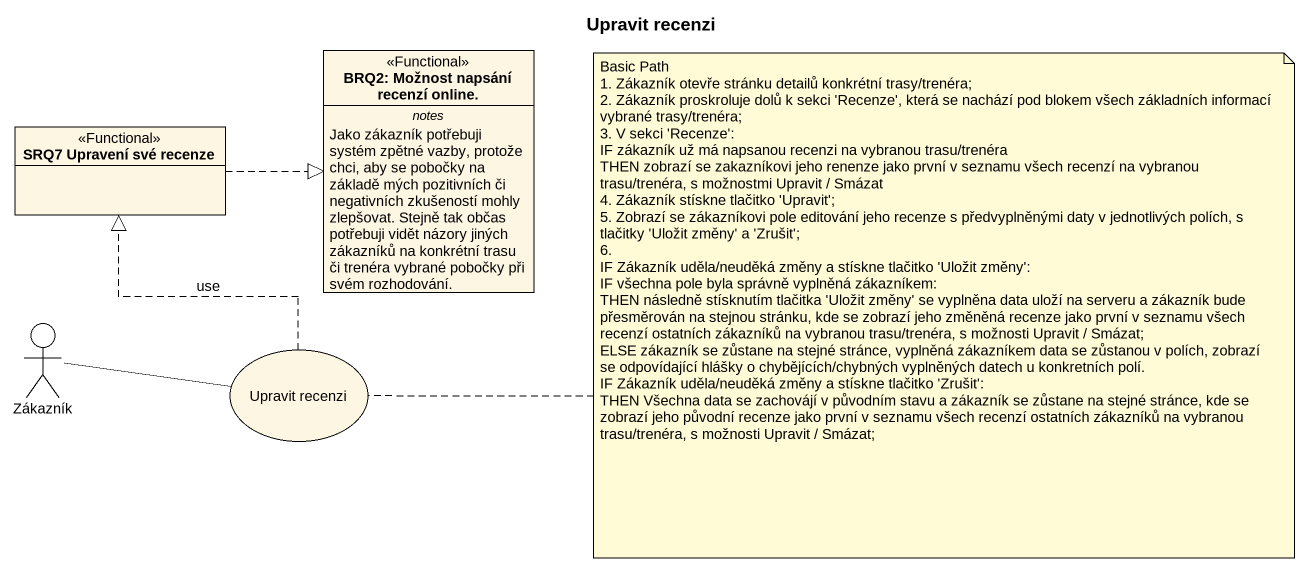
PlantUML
@startuml
title Upravit recenzi
allowmixing
hide circle
hide empty members
class "BRQ2: Možnost napsání recenzí online." as BRQ2_Možnost_napsání <<Functional>> {
  -- notes --
  Jako zákazník potřebuji systém zpětné vazby, protože chci, aby se pobočky na základě mých pozitivních či negativních zkušeností mohly zlepšovat. Stejně tak občas potřebuji vidět názory jiných zákazníků na konkrétní trasu či trenéra vybrané pobočky při svém rozhodování.
}
class "SRQ7 Upravení své recenze" as SRQ7_Upravení_své_recenze <<Functional>>
actor Zákazník
usecase "Upravit recenzi" as Upravit_recenzi
SRQ7_Upravení_své_recenze .right.|> BRQ2_Možnost_napsání
Zákazník -right- Upravit_recenzi
Upravit_recenzi .up.|> SRQ7_Upravení_své_recenze : use
note right of Upravit_recenzi
  Basic Path
  1. Zákazník otevře stránku detailů konkrétní trasy/trenéra;
  2. Zákazník proskroluje dolů k sekci 'Recenze', která se nachází pod blokem všech základních informací vybrané trasy/trenéra;
  3. V sekci 'Recenze':
  IF zákazník už má napsanou recenzi na vybranou trasu/trenéra
  THEN zobrazí se zakazníkovi jeho renenze jako první v seznamu všech recenzí na vybranou trasu/trenéra, s možnostmi Upravit / Smázat
  4. Zákazník stískne tlačitko 'Upravit';
  5. Zobrazí se zákazníkovi pole editování jeho recenze s předvyplněnými daty v jednotlivých polích, s tlačitky 'Uložit změny' a 'Zrušit';
  6.
  IF Zákazník uděla/neuděká změny a stískne tlačitko 'Uložit změny':
  IF všechna pole byla správně vyplněná zákazníkem:
  THEN následně stísknutím tlačitka 'Uložit změny' se vyplněna data uloží na serveru a zákazník bude přesměrován na stejnou stránku, kde se zobrazí jeho změněná recenze jako první v seznamu všech recenzí ostatních zákazníků na vybranou trasu/trenéra, s možnosti Upravit / Smázat;
  ELSE zákazník se zůstane na stejné stránce, vyplněná zákazníkem data se zůstanou v polích, zobrazí se odpovídající hlášky o chybějících/chybných vyplněných datech u konkretních polí.
  IF Zákazník uděla/neuděká změny a stískne tlačitko 'Zrušit':
  THEN Všechna data se zachovájí v původním stavu a zákazník se zůstane na stejné stránce, kde se zobrazí jeho původní recenze jako první v seznamu všech recenzí ostatních zákazníků na vybranou trasu/trenéra, s možnosti Upravit / Smázat;
end note
@enduml
